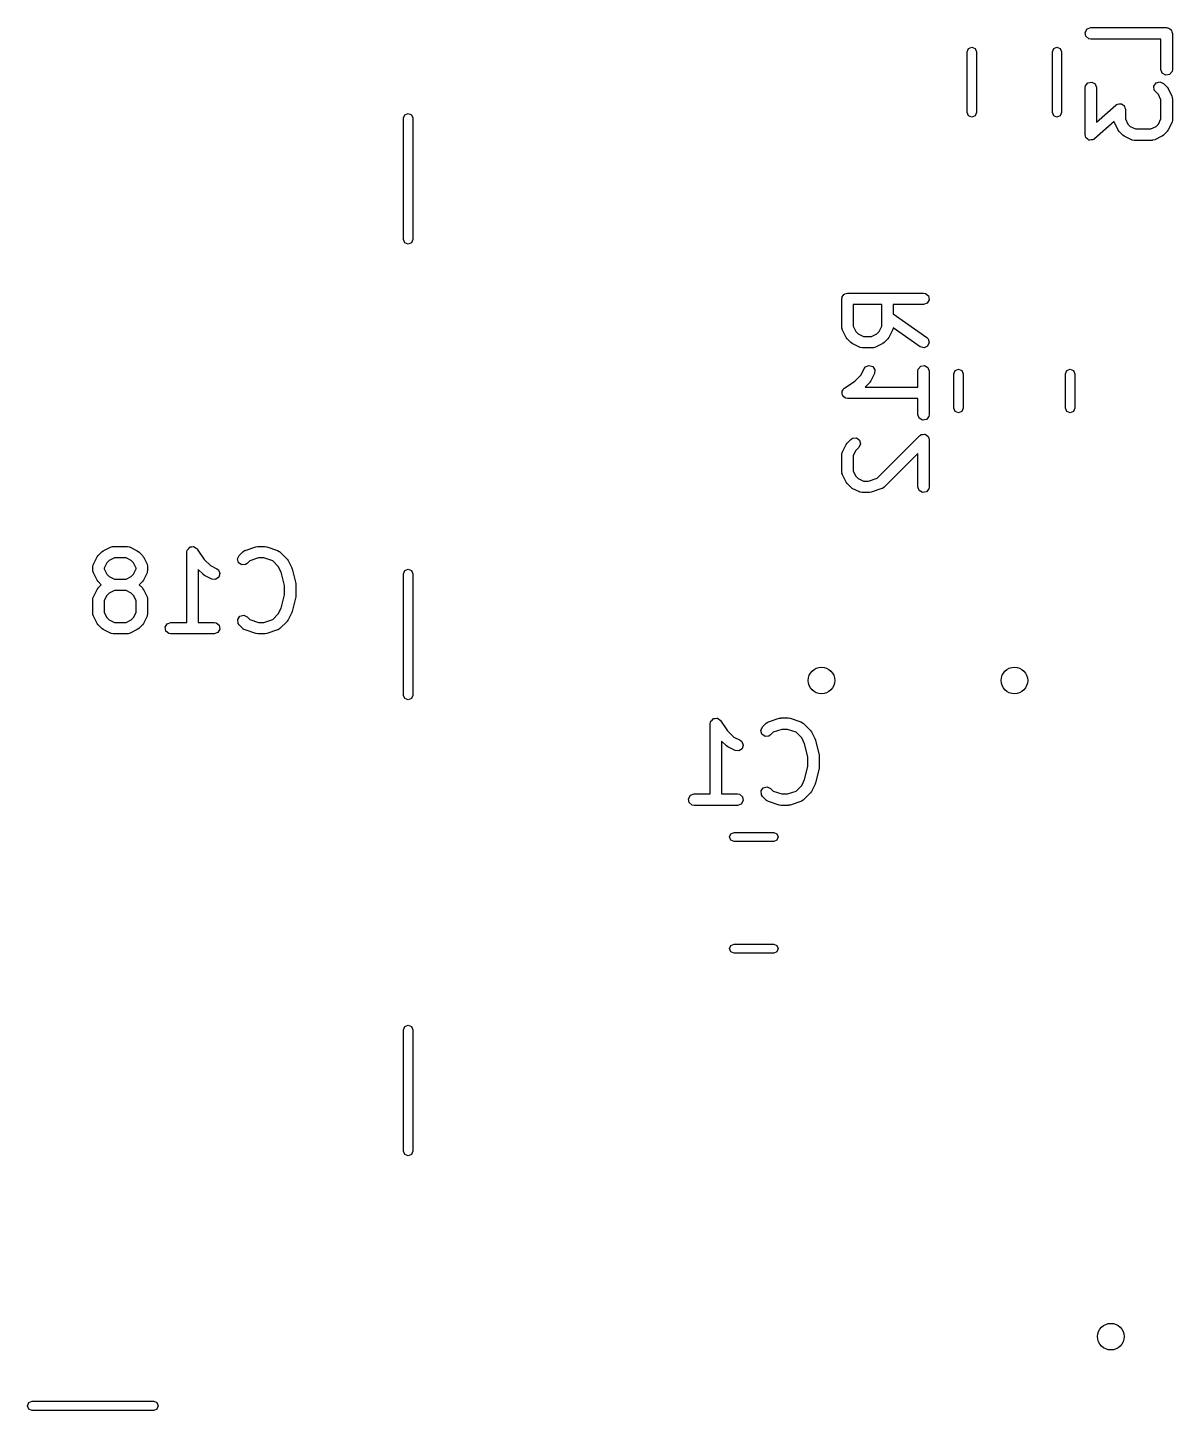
# Model space of a CAD drawing. Extents: x 0.3 to 2.46, y 0.23 to 1.78.
# Drawn here: x 1.839 to 2.432, y 0.362 to 1.078 of the extents above; entities that cross this region are included whole.
import ezdxf

# ---------------------------------------------------------------- set-up
doc = ezdxf.new("R2010")
doc.units = 0
doc.header["$MEASUREMENT"] = 0
doc.layers.add('BLACK', color=7, linetype='CONTINUOUS')

msp = doc.modelspace()

# ---------------------------------------------------------------- linework, layer by layer
at = {"layer": 'BLACK', "linetype": 'CONTINUOUS'}
for p, q in [((2.38665, 1.07582), (2.38766, 1.07757)), ((2.387, 1.07383), (2.38665, 1.07582)), ((2.38766, 1.07757), (2.38956, 1.07826)), ((2.38956, 1.07826), (2.42893, 1.07826)), ((2.42893, 1.07826), (2.42931, 1.07819)), ((2.42931, 1.07819), (2.42944, 1.07822)), ((2.42944, 1.07822), (2.42956, 1.07815)), ((2.42956, 1.07815), (2.42994, 1.07808)), ((2.42994, 1.07808), (2.43053, 1.07759)), ((2.43053, 1.07759), (2.43119, 1.07721)), ((2.43119, 1.07721), (2.43128, 1.07696)), ((2.43128, 1.07696), (2.43149, 1.07679)), ((2.43149, 1.07679), (2.43162, 1.07603)), ((2.43162, 1.07603), (2.43188, 1.07531)), ((2.43188, 1.07531), (2.43188, 1.05656)), ((2.32628, 1.0674), (2.32795, 1.0681)), ((2.32795, 1.0681), (2.32962, 1.0674)), ((2.37038, 1.0674), (2.37205, 1.0681)), ((2.37205, 1.0681), (2.37372, 1.0674)), ((2.38855, 1.07253), (2.387, 1.07383)), ((2.38956, 1.07236), (2.38855, 1.07253)), ((2.42598, 1.07236), (2.38956, 1.07236)), ((2.42598, 1.05656), (2.42598, 1.07236)), ((2.32559, 1.06573), (2.32628, 1.0674)), ((2.32559, 1.03427), (2.32559, 1.06573)), ((2.32962, 1.0674), (2.33032, 1.06573)), ((2.33032, 1.06573), (2.33032, 1.03427)), ((2.36969, 1.06573), (2.37038, 1.0674)), ((2.36969, 1.03427), (2.36969, 1.06573)), ((2.37372, 1.0674), (2.37441, 1.06573)), ((2.37441, 1.06573), (2.37441, 1.03427)), ((2.42667, 1.05466), (2.42598, 1.05656)), ((2.42842, 1.05365), (2.42667, 1.05466)), ((2.43041, 1.054), (2.42842, 1.05365)), ((2.4317, 1.05555), (2.43041, 1.054)), ((2.43188, 1.05656), (2.4317, 1.05555)), ((2.38661, 1.04719), (2.38679, 1.0482)), ((2.38661, 1.02282), (2.38661, 1.04719)), ((2.38679, 1.0482), (2.38808, 1.04974)), ((2.38808, 1.04974), (2.39007, 1.0501)), ((2.39007, 1.0501), (2.39182, 1.04909)), ((2.39182, 1.04909), (2.39251, 1.04719)), ((2.39251, 1.04719), (2.39251, 1.02932)), ((2.42233, 1.04795), (2.42349, 1.04961)), ((2.4225, 1.04594), (2.42233, 1.04795)), ((2.42349, 1.04961), (2.42544, 1.05013)), ((2.42544, 1.05013), (2.42727, 1.04928)), ((2.42727, 1.04928), (2.42914, 1.0474)), ((2.42914, 1.0474), (2.42965, 1.04668)), ((2.42965, 1.04668), (2.4297, 1.04663)), ((2.4297, 1.04663), (2.43157, 1.04288)), ((2.42309, 1.0451), (2.4225, 1.04594)), ((2.42463, 1.04356), (2.42309, 1.0451)), ((2.42598, 1.04087), (2.42463, 1.04356)), ((2.42598, 1.03101), (2.42598, 1.04087)), ((2.43157, 1.04288), (2.43186, 1.0419)), ((2.43186, 1.0419), (2.43182, 1.04173)), ((2.43182, 1.04173), (2.43188, 1.04156)), ((2.43188, 1.04156), (2.43188, 1.03031)), ((2.03346, 1.0315), (2.03416, 1.03317)), ((2.03416, 1.03317), (2.03583, 1.03386)), ((2.03583, 1.03386), (2.0375, 1.03317)), ((2.0375, 1.03317), (2.03819, 1.0315)), ((2.32628, 1.0326), (2.32559, 1.03427)), ((2.32795, 1.0319), (2.32628, 1.0326)), ((2.32962, 1.0326), (2.32795, 1.0319)), ((2.33032, 1.03427), (2.32962, 1.0326)), ((2.37038, 1.0326), (2.36969, 1.03427)), ((2.37205, 1.0319), (2.37038, 1.0326)), ((2.37372, 1.0326), (2.37205, 1.0319)), ((2.37441, 1.03427), (2.37372, 1.0326)), ((2.39251, 1.02932), (2.40261, 1.03816)), ((2.40261, 1.03816), (2.40299, 1.03839)), ((2.40299, 1.03839), (2.40308, 1.0385)), ((2.40308, 1.0385), (2.4032, 1.03852)), ((2.4032, 1.03852), (2.40349, 1.03869)), ((2.40349, 1.03869), (2.40429, 1.03871)), ((2.40429, 1.03871), (2.40507, 1.03885)), ((2.40507, 1.03885), (2.40527, 1.03873)), ((2.40527, 1.03873), (2.40551, 1.03873)), ((2.40551, 1.03873), (2.40613, 1.03824)), ((2.40613, 1.03824), (2.40682, 1.03784)), ((2.40682, 1.03784), (2.4069, 1.03762)), ((2.4069, 1.03762), (2.40708, 1.03747)), ((2.40708, 1.03747), (2.40724, 1.03669)), ((2.40724, 1.03669), (2.40751, 1.03594)), ((2.40751, 1.03594), (2.40751, 1.03101)), ((2.03346, 0.968504), (2.03346, 1.0315)), ((2.03819, 1.0315), (2.03819, 0.968504)), ((2.40175, 1.02956), (2.3915, 1.02059)), ((2.40192, 1.02899), (2.40175, 1.02956)), ((2.40379, 1.02524), (2.40192, 1.02899)), ((2.40384, 1.0252), (2.40379, 1.02524)), ((2.40434, 1.02448), (2.40384, 1.0252)), ((2.40751, 1.03101), (2.40886, 1.02831)), ((2.40886, 1.02831), (2.41006, 1.02712)), ((2.41006, 1.02712), (2.41275, 1.02577)), ((2.41275, 1.02577), (2.42073, 1.02577)), ((2.42073, 1.02577), (2.42343, 1.02712)), ((2.42343, 1.02712), (2.42463, 1.02831)), ((2.42463, 1.02831), (2.42598, 1.03101)), ((2.42917, 1.02454), (2.42914, 1.02448)), ((2.4297, 1.02524), (2.42917, 1.02454)), ((2.43157, 1.02899), (2.4297, 1.02524)), ((2.43159, 1.02917), (2.43157, 1.02899)), ((2.4317, 1.02931), (2.43159, 1.02917)), ((2.43188, 1.03031), (2.4317, 1.02931)), ((2.38688, 1.02207), (2.38661, 1.02282)), ((2.38703, 1.02129), (2.38688, 1.02207)), ((2.38722, 1.02114), (2.38703, 1.02129)), ((2.3873, 1.02092), (2.38722, 1.02114)), ((2.38799, 1.02052), (2.3873, 1.02092)), ((2.38861, 1.02002), (2.38799, 1.02052)), ((2.38884, 1.02003), (2.38861, 1.02002)), ((2.38905, 1.01991), (2.38884, 1.02003)), ((2.38983, 1.02005), (2.38905, 1.01991)), ((2.39063, 1.02006), (2.38983, 1.02005)), ((2.39092, 1.02024), (2.39063, 1.02006)), ((2.39104, 1.02026), (2.39092, 1.02024)), ((2.39112, 1.02036), (2.39104, 1.02026)), ((2.3915, 1.02059), (2.39112, 1.02036)), ((2.40622, 1.0226), (2.40434, 1.02448)), ((2.40628, 1.02258), (2.40622, 1.0226)), ((2.40699, 1.02205), (2.40628, 1.02258)), ((2.41074, 1.02017), (2.40699, 1.02205)), ((2.41091, 1.02015), (2.41074, 1.02017)), ((2.41105, 1.02004), (2.41091, 1.02015)), ((2.41206, 1.01986), (2.41105, 1.02004)), ((2.42143, 1.01986), (2.41206, 1.01986)), ((2.4216, 1.01992), (2.42143, 1.01986)), ((2.42177, 1.01988), (2.4216, 1.01992)), ((2.42275, 1.02017), (2.42177, 1.01988)), ((2.4265, 1.02205), (2.42275, 1.02017)), ((2.42655, 1.0221), (2.4265, 1.02205)), ((2.42727, 1.0226), (2.42655, 1.0221)), ((2.42914, 1.02448), (2.42727, 1.0226)), ((2.03416, 0.966834), (2.03346, 0.968504)), ((2.03819, 0.968504), (2.0375, 0.966834)), ((2.03583, 0.966142), (2.03416, 0.966834)), ((2.0375, 0.966834), (2.03583, 0.966142)), ((2.26073, 0.938433), (2.2608, 0.938816)), ((2.2608, 0.938816), (2.26129, 0.939404)), ((2.26129, 0.939404), (2.26168, 0.940068)), ((2.26168, 0.940068), (2.26193, 0.94016)), ((2.26193, 0.94016), (2.2621, 0.940364)), ((2.2621, 0.940364), (2.26285, 0.940497)), ((2.26285, 0.940497), (2.26358, 0.940759)), ((2.26358, 0.940759), (2.30295, 0.940759)), ((2.30295, 0.940759), (2.30396, 0.940581)), ((2.30396, 0.940581), (2.3055, 0.939283)), ((2.3055, 0.939283), (2.30585, 0.937294)), ((2.26062, 0.937807), (2.26069, 0.93819)), ((2.26062, 0.922808), (2.26062, 0.937807)), ((2.26067, 0.938319), (2.26073, 0.938433)), ((2.26069, 0.93819), (2.26067, 0.938319)), ((2.28125, 0.934854), (2.26653, 0.934854)), ((2.26653, 0.934854), (2.26653, 0.923505)), ((2.28125, 0.923505), (2.28125, 0.934854)), ((2.30295, 0.934854), (2.28715, 0.934854)), ((2.28715, 0.934854), (2.28715, 0.92997)), ((2.30484, 0.935545), (2.30295, 0.934854)), ((2.30585, 0.937294), (2.30484, 0.935545)), ((2.28715, 0.92997), (2.30464, 0.917728)), ((2.26068, 0.922643), (2.26062, 0.922808)), ((2.26064, 0.922471), (2.26068, 0.922643)), ((2.26093, 0.921488), (2.26064, 0.922471)), ((2.26281, 0.917738), (2.26093, 0.921488)), ((2.26286, 0.917694), (2.26281, 0.917738)), ((2.26336, 0.916971), (2.26286, 0.917694)), ((2.26653, 0.923505), (2.26788, 0.920808)), ((2.26788, 0.920808), (2.26907, 0.919611)), ((2.26907, 0.919611), (2.27177, 0.918262)), ((2.27177, 0.918262), (2.276, 0.918262)), ((2.276, 0.918262), (2.2787, 0.919611)), ((2.2787, 0.919611), (2.2799, 0.920808)), ((2.2799, 0.920808), (2.28125, 0.923505)), ((2.28496, 0.917738), (2.28444, 0.917029)), ((2.28684, 0.921488), (2.28496, 0.917738)), ((2.28686, 0.921663), (2.28684, 0.921488)), ((2.28697, 0.921799), (2.28686, 0.921663)), ((2.28714, 0.922767), (2.28697, 0.921799)), ((2.30125, 0.91289), (2.28714, 0.922767)), ((2.30464, 0.917728), (2.30536, 0.917003)), ((2.26524, 0.915096), (2.26336, 0.916971)), ((2.2653, 0.915069), (2.26524, 0.915096)), ((2.266, 0.914543), (2.2653, 0.915069)), ((2.26975, 0.912668), (2.266, 0.914543)), ((2.26993, 0.912648), (2.26975, 0.912668)), ((2.27006, 0.912535), (2.26993, 0.912648)), ((2.27107, 0.912357), (2.27006, 0.912535)), ((2.2767, 0.912357), (2.27107, 0.912357)), ((2.27686, 0.912417), (2.2767, 0.912357)), ((2.27704, 0.912376), (2.27686, 0.912417)), ((2.27802, 0.912668), (2.27704, 0.912376)), ((2.28177, 0.914543), (2.27802, 0.912668)), ((2.28181, 0.91459), (2.28177, 0.914543)), ((2.28254, 0.915096), (2.28181, 0.91459)), ((2.28441, 0.916971), (2.28254, 0.915096)), ((2.28444, 0.917029), (2.28441, 0.916971)), ((2.3032, 0.912368), (2.30125, 0.91289)), ((2.30503, 0.913222), (2.3032, 0.912368)), ((2.30589, 0.915052), (2.30503, 0.913222)), ((2.30536, 0.917003), (2.30589, 0.915052)), ((2.27279, 0.902455), (2.27465, 0.903259)), ((2.27465, 0.903259), (2.27658, 0.902683)), ((2.30017, 0.901321), (2.30147, 0.902868)), ((2.30147, 0.902868), (2.30346, 0.903219)), ((2.30346, 0.903219), (2.30521, 0.902209)), ((2.26732, 0.895107), (2.27052, 0.898311)), ((2.27052, 0.898311), (2.27218, 0.901632)), ((2.27218, 0.901632), (2.27279, 0.902455)), ((2.27747, 0.898991), (2.27559, 0.895241)), ((2.27658, 0.902683), (2.2777, 0.900997)), ((2.2777, 0.900997), (2.27747, 0.898991)), ((2.29999, 0.900311), (2.30017, 0.901321)), ((2.29999, 0.892015), (2.29999, 0.900311)), ((2.30521, 0.902209), (2.3059, 0.900311)), ((2.3059, 0.900311), (2.3059, 0.877814)), ((2.3187, 0.89894), (2.31939, 0.90061)), ((2.3187, 0.88106), (2.3187, 0.89894)), ((2.31939, 0.90061), (2.32106, 0.901302)), ((2.32106, 0.901302), (2.32273, 0.90061)), ((2.32273, 0.90061), (2.32343, 0.89894)), ((2.32343, 0.89894), (2.32343, 0.88106)), ((2.37657, 0.89894), (2.37727, 0.90061)), ((2.37657, 0.88106), (2.37657, 0.89894)), ((2.37727, 0.90061), (2.37894, 0.901302)), ((2.37894, 0.901302), (2.38061, 0.90061)), ((2.38061, 0.90061), (2.3813, 0.89894)), ((2.3813, 0.89894), (2.3813, 0.88106)), ((2.26067, 0.889575), (2.26075, 0.889722)), ((2.26082, 0.888731), (2.26067, 0.889575)), ((2.26074, 0.889892), (2.26125, 0.890582)), ((2.26075, 0.889722), (2.26074, 0.889892)), ((2.26087, 0.887876), (2.26082, 0.888731)), ((2.26125, 0.890582), (2.26168, 0.891325)), ((2.26168, 0.891325), (2.26184, 0.891383)), ((2.26184, 0.891383), (2.26194, 0.891519)), ((2.26194, 0.891519), (2.26732, 0.895107)), ((2.27504, 0.894474), (2.27258, 0.892015)), ((2.27258, 0.892015), (2.29999, 0.892015)), ((2.27506, 0.894532), (2.27504, 0.894474)), ((2.27559, 0.895241), (2.27506, 0.894532)), ((2.26099, 0.887754), (2.26087, 0.887876)), ((2.26102, 0.887586), (2.26099, 0.887754)), ((2.26167, 0.887035), (2.26102, 0.887586)), ((2.26227, 0.886416), (2.26167, 0.887035)), ((2.26244, 0.886397), (2.26227, 0.886416)), ((2.26257, 0.886288), (2.26244, 0.886397)), ((2.26358, 0.88611), (2.26257, 0.886288)), ((2.29999, 0.88611), (2.26358, 0.88611)), ((2.29999, 0.877814), (2.29999, 0.88611)), ((2.30068, 0.875916), (2.29999, 0.877814)), ((2.30243, 0.874906), (2.30068, 0.875916)), ((2.30442, 0.875257), (2.30243, 0.874906)), ((2.30572, 0.876804), (2.30442, 0.875257)), ((2.3059, 0.877814), (2.30572, 0.876804)), ((2.31939, 0.87939), (2.3187, 0.88106)), ((2.32106, 0.878698), (2.31939, 0.87939)), ((2.32273, 0.87939), (2.32106, 0.878698)), ((2.32343, 0.88106), (2.32273, 0.87939)), ((2.37727, 0.87939), (2.37657, 0.88106)), ((2.37894, 0.878698), (2.37727, 0.87939)), ((2.38061, 0.87939), (2.37894, 0.878698)), ((2.3813, 0.88106), (2.38061, 0.87939)), ((2.30086, 0.866779), (2.30139, 0.867148)), ((2.30139, 0.867148), (2.30147, 0.867248)), ((2.30147, 0.867248), (2.30155, 0.867262)), ((2.30155, 0.867262), (2.3017, 0.867367)), ((2.3017, 0.867367), (2.30258, 0.867444)), ((2.30258, 0.867444), (2.30346, 0.867599)), ((2.30346, 0.867599), (2.30358, 0.867531)), ((2.30358, 0.867531), (2.30371, 0.867543)), ((2.30371, 0.867543), (2.30444, 0.867033)), ((2.30444, 0.867033), (2.30521, 0.866589)), ((2.26093, 0.858512), (2.26281, 0.862262)), ((2.26281, 0.862262), (2.26334, 0.862971)), ((2.26334, 0.862971), (2.26336, 0.863029)), ((2.26336, 0.863029), (2.26524, 0.864904)), ((2.26524, 0.864904), (2.26608, 0.865492)), ((2.26608, 0.865492), (2.26809, 0.865668)), ((2.26941, 0.860728), (2.26788, 0.859192)), ((2.26809, 0.865668), (2.26974, 0.86451)), ((2.27027, 0.862559), (2.26941, 0.860728)), ((2.26974, 0.86451), (2.27027, 0.862559)), ((2.27885, 0.844774), (2.30086, 0.866779)), ((2.30521, 0.866589), (2.30525, 0.866462)), ((2.30525, 0.866462), (2.30536, 0.866384)), ((2.30536, 0.866384), (2.30559, 0.865526)), ((2.30559, 0.865526), (2.3059, 0.864691)), ((2.3059, 0.864691), (2.3059, 0.840319)), ((2.26062, 0.857192), (2.2608, 0.858202)), ((2.26062, 0.847818), (2.26062, 0.857192)), ((2.2608, 0.858202), (2.26091, 0.858337)), ((2.26091, 0.858337), (2.26093, 0.858512)), ((2.26788, 0.859192), (2.26653, 0.856495)), ((2.26653, 0.856495), (2.26653, 0.848515)), ((2.29999, 0.857562), (2.28254, 0.840106)), ((2.29999, 0.840319), (2.29999, 0.857562)), ((2.26068, 0.847652), (2.26062, 0.847818)), ((2.26064, 0.84748), (2.26068, 0.847652)), ((2.26093, 0.846497), (2.26064, 0.84748)), ((2.26281, 0.842748), (2.26093, 0.846497)), ((2.26653, 0.848515), (2.26788, 0.845817)), ((2.26788, 0.845817), (2.26907, 0.84462)), ((2.26286, 0.842703), (2.26281, 0.842748)), ((2.26336, 0.84198), (2.26286, 0.842703)), ((2.26524, 0.840106), (2.26336, 0.84198)), ((2.2653, 0.840078), (2.26524, 0.840106)), ((2.266, 0.839552), (2.2653, 0.840078)), ((2.26975, 0.837678), (2.266, 0.839552)), ((2.26907, 0.84462), (2.27177, 0.843271)), ((2.27177, 0.843271), (2.27434, 0.843271)), ((2.27434, 0.843271), (2.27885, 0.844774)), ((2.28138, 0.839392), (2.27576, 0.837518)), ((2.28152, 0.839502), (2.28138, 0.839392)), ((2.2817, 0.839517), (2.28152, 0.839502)), ((2.28254, 0.840106), (2.2817, 0.839517)), ((2.30068, 0.838421), (2.29999, 0.840319)), ((2.30243, 0.837411), (2.30068, 0.838421)), ((2.30572, 0.839309), (2.30442, 0.837762)), ((2.3059, 0.840319), (2.30572, 0.839309)), ((2.26993, 0.837658), (2.26975, 0.837678)), ((2.27006, 0.837544), (2.26993, 0.837658)), ((2.27107, 0.837366), (2.27006, 0.837544)), ((2.27482, 0.837366), (2.27107, 0.837366)), ((2.27488, 0.837388), (2.27482, 0.837366)), ((2.27576, 0.837518), (2.27488, 0.837388)), ((2.30442, 0.837762), (2.30243, 0.837411)), ((1.87268, 0.800285), (1.87455, 0.804035)), ((1.87455, 0.804035), (1.87508, 0.804744)), ((1.87508, 0.804744), (1.87511, 0.804802)), ((1.87511, 0.804802), (1.87698, 0.806677)), ((1.87698, 0.806677), (1.8777, 0.807183)), ((1.8777, 0.807183), (1.87775, 0.80723)), ((1.87775, 0.80723), (1.8815, 0.809105)), ((1.88351, 0.803511), (1.88082, 0.802162)), ((1.8815, 0.809105), (1.88248, 0.809397)), ((1.88248, 0.809397), (1.88265, 0.809356)), ((1.88265, 0.809356), (1.88282, 0.809417)), ((1.88282, 0.809417), (1.89032, 0.809417)), ((1.88962, 0.803511), (1.88351, 0.803511)), ((1.89232, 0.802162), (1.88962, 0.803511)), ((1.89032, 0.809417), (1.89133, 0.809239)), ((1.89133, 0.809239), (1.89146, 0.809125)), ((1.89146, 0.809125), (1.89164, 0.809105)), ((1.89164, 0.809105), (1.89539, 0.80723)), ((1.89539, 0.80723), (1.8961, 0.806704)), ((1.8961, 0.806704), (1.89615, 0.806677)), ((1.89615, 0.806677), (1.89803, 0.804802)), ((1.89803, 0.804802), (1.89854, 0.804079)), ((1.89854, 0.804079), (1.89858, 0.804035)), ((1.89858, 0.804035), (1.90046, 0.800285)), ((1.92111, 0.806464), (1.92129, 0.807474)), ((1.92111, 0.770046), (1.92111, 0.806464)), ((1.92129, 0.807474), (1.9214, 0.807604)), ((1.9214, 0.807604), (1.92142, 0.807773)), ((1.92142, 0.807773), (1.92204, 0.808364)), ((1.92204, 0.808364), (1.92259, 0.809021)), ((1.92259, 0.809021), (1.92275, 0.80905)), ((1.92275, 0.80905), (1.92288, 0.809168)), ((1.92288, 0.809168), (1.92373, 0.809223)), ((1.92373, 0.809223), (1.92458, 0.809372)), ((1.92458, 0.809372), (1.92472, 0.809287)), ((1.92472, 0.809287), (1.92489, 0.809298)), ((1.92489, 0.809298), (1.92558, 0.80879)), ((1.92558, 0.80879), (1.92632, 0.808362)), ((1.92632, 0.808362), (1.92638, 0.808202)), ((1.92638, 0.808202), (1.92652, 0.808102)), ((1.92652, 0.808102), (1.93011, 0.802721)), ((1.93011, 0.802721), (1.93331, 0.799517)), ((1.94737, 0.802972), (1.94822, 0.804802)), ((1.94789, 0.801021), (1.94737, 0.802972)), ((1.94822, 0.804802), (1.9501, 0.806677)), ((1.9501, 0.806677), (1.95094, 0.807265)), ((1.95094, 0.807265), (1.95111, 0.807281)), ((1.95111, 0.807281), (1.95125, 0.80739)), ((1.95125, 0.80739), (1.95687, 0.809265)), ((1.95829, 0.803511), (1.95378, 0.802008)), ((1.95687, 0.809265), (1.95775, 0.809395)), ((1.95775, 0.809395), (1.95781, 0.809417)), ((1.95781, 0.809417), (1.96156, 0.809417)), ((1.96108, 0.803511), (1.95829, 0.803511)), ((1.96559, 0.802008), (1.96108, 0.803511)), ((1.96156, 0.809417), (1.96243, 0.809263)), ((1.96243, 0.809263), (1.96249, 0.809265)), ((1.96249, 0.809265), (1.96812, 0.80739)), ((1.96812, 0.80739), (1.96902, 0.806902)), ((1.96902, 0.806902), (1.96911, 0.806752)), ((1.96911, 0.806752), (1.96927, 0.806677)), ((1.96927, 0.806677), (1.97302, 0.802927)), ((1.97302, 0.802927), (1.97353, 0.802204)), ((1.87237, 0.798965), (1.87254, 0.799975)), ((1.87237, 0.79709), (1.87237, 0.798965)), ((1.87243, 0.796924), (1.87237, 0.79709)), ((1.87239, 0.796752), (1.87243, 0.796924)), ((1.87268, 0.795769), (1.87239, 0.796752)), ((1.87254, 0.799975), (1.87266, 0.80011)), ((1.87266, 0.80011), (1.87268, 0.800285)), ((1.87455, 0.79202), (1.87268, 0.795769)), ((1.87962, 0.800965), (1.87827, 0.798268)), ((1.87827, 0.798268), (1.87827, 0.797787)), ((1.87827, 0.797787), (1.87962, 0.79509)), ((1.88082, 0.802162), (1.87962, 0.800965)), ((1.89351, 0.800965), (1.89232, 0.802162)), ((1.89486, 0.798268), (1.89351, 0.800965)), ((1.89351, 0.79509), (1.89486, 0.797787)), ((1.89486, 0.797787), (1.89486, 0.798268)), ((1.90046, 0.795769), (1.89858, 0.79202)), ((1.90046, 0.800285), (1.90075, 0.799302)), ((1.90048, 0.795945), (1.90046, 0.795769)), ((1.90059, 0.79608), (1.90048, 0.795945)), ((1.90077, 0.79709), (1.90059, 0.79608)), ((1.90075, 0.799302), (1.90071, 0.799131)), ((1.90071, 0.799131), (1.90077, 0.798965)), ((1.90077, 0.798965), (1.90077, 0.79709)), ((1.92947, 0.795002), (1.92702, 0.79746)), ((1.92702, 0.79746), (1.92702, 0.770046)), ((1.93331, 0.799517), (1.93663, 0.797856)), ((1.93663, 0.797856), (1.93746, 0.797245)), ((1.93746, 0.797245), (1.93826, 0.795392)), ((1.93826, 0.795392), (1.93768, 0.793456)), ((1.94955, 0.799862), (1.94789, 0.801021)), ((1.95156, 0.800038), (1.94955, 0.799862)), ((1.9524, 0.800626), (1.95156, 0.800038)), ((1.95378, 0.802008), (1.9524, 0.800626)), ((1.9685, 0.79909), (1.96559, 0.802008)), ((1.97002, 0.796059), (1.9685, 0.79909)), ((1.97173, 0.789227), (1.97002, 0.796059)), ((1.97353, 0.802204), (1.97357, 0.80216)), ((1.97357, 0.80216), (1.97545, 0.798411)), ((1.97545, 0.798411), (1.97559, 0.797922)), ((1.97559, 0.797922), (1.97567, 0.797806)), ((1.97567, 0.797806), (1.97755, 0.790307)), ((2.03346, 0.795276), (2.03416, 0.796946)), ((2.03346, 0.732283), (2.03346, 0.795276)), ((2.03416, 0.796946), (2.03583, 0.797638)), ((2.03583, 0.797638), (2.0375, 0.796946)), ((2.0375, 0.796946), (2.03819, 0.795276)), ((2.03819, 0.795276), (2.03819, 0.732283)), ((1.8746, 0.791976), (1.87455, 0.79202)), ((1.87511, 0.791253), (1.8746, 0.791976)), ((1.87677, 0.789591), (1.87511, 0.791253)), ((1.87511, 0.787929), (1.87677, 0.789591)), ((1.87962, 0.79509), (1.88082, 0.793892)), ((1.88082, 0.793892), (1.88351, 0.792544)), ((1.88351, 0.792544), (1.88962, 0.792544)), ((1.88962, 0.792544), (1.89232, 0.793892)), ((1.89232, 0.793892), (1.89351, 0.79509)), ((1.89803, 0.791253), (1.89637, 0.789591)), ((1.89637, 0.789591), (1.89803, 0.787929)), ((1.89806, 0.791311), (1.89803, 0.791253)), ((1.89858, 0.79202), (1.89806, 0.791311)), ((1.92953, 0.794975), (1.92947, 0.795002)), ((1.93024, 0.794449), (1.92953, 0.794975)), ((1.93399, 0.792574), (1.93024, 0.794449)), ((1.936, 0.792343), (1.93399, 0.792574)), ((1.93768, 0.793456), (1.936, 0.792343)), ((1.97173, 0.78433), (1.97173, 0.789227)), ((1.97755, 0.790307), (1.97759, 0.789719)), ((1.97759, 0.789719), (1.97763, 0.789591)), ((1.97763, 0.789591), (1.97763, 0.783967)), ((1.87237, 0.782092), (1.87254, 0.783102)), ((1.87237, 0.774593), (1.87237, 0.782092)), ((1.87254, 0.783102), (1.87266, 0.783237)), ((1.87266, 0.783237), (1.87268, 0.783412)), ((1.87268, 0.783412), (1.87455, 0.787162)), ((1.87455, 0.787162), (1.87508, 0.787871)), ((1.87508, 0.787871), (1.87511, 0.787929)), ((1.87962, 0.784092), (1.87827, 0.781395)), ((1.87827, 0.781395), (1.87827, 0.77529)), ((1.88082, 0.785289), (1.87962, 0.784092)), ((1.88351, 0.786638), (1.88082, 0.785289)), ((1.88962, 0.786638), (1.88351, 0.786638)), ((1.89232, 0.785289), (1.88962, 0.786638)), ((1.89351, 0.784092), (1.89232, 0.785289)), ((1.89486, 0.781395), (1.89351, 0.784092)), ((1.89486, 0.77529), (1.89486, 0.781395)), ((1.89803, 0.787929), (1.89854, 0.787206)), ((1.89854, 0.787206), (1.89858, 0.787162)), ((1.89858, 0.787162), (1.90046, 0.783412)), ((1.90046, 0.783412), (1.90075, 0.782429)), ((1.90075, 0.782429), (1.90071, 0.782258)), ((1.90071, 0.782258), (1.90077, 0.782092)), ((1.90077, 0.782092), (1.90077, 0.774593)), ((1.97002, 0.777498), (1.97173, 0.78433)), ((1.97755, 0.783251), (1.97567, 0.775751)), ((1.97763, 0.783967), (1.97753, 0.783386)), ((1.97753, 0.783386), (1.97755, 0.783251)), ((1.87243, 0.774427), (1.87237, 0.774593)), ((1.87239, 0.774255), (1.87243, 0.774427)), ((1.87268, 0.773272), (1.87239, 0.774255)), ((1.87827, 0.77529), (1.87962, 0.772592)), ((1.89351, 0.772592), (1.89486, 0.77529)), ((1.90077, 0.774593), (1.90059, 0.773583)), ((1.94862, 0.773262), (1.95057, 0.773785)), ((1.95057, 0.773785), (1.9524, 0.772931)), ((1.96559, 0.771549), (1.9685, 0.774467)), ((1.9685, 0.774467), (1.97002, 0.777498)), ((1.97545, 0.775147), (1.97357, 0.771398)), ((1.97546, 0.775286), (1.97545, 0.775147)), ((1.97567, 0.775751), (1.97546, 0.775286)), ((1.87455, 0.769523), (1.87268, 0.773272)), ((1.8746, 0.769479), (1.87455, 0.769523)), ((1.87511, 0.768755), (1.8746, 0.769479)), ((1.87698, 0.766881), (1.87511, 0.768755)), ((1.87704, 0.766853), (1.87698, 0.766881)), ((1.87775, 0.766327), (1.87704, 0.766853)), ((1.87962, 0.772592), (1.88082, 0.771395)), ((1.88082, 0.771395), (1.88351, 0.770046)), ((1.88351, 0.770046), (1.88962, 0.770046)), ((1.88962, 0.770046), (1.89232, 0.771395)), ((1.89232, 0.771395), (1.89351, 0.772592)), ((1.89615, 0.766881), (1.89543, 0.766374)), ((1.89803, 0.768755), (1.89615, 0.766881)), ((1.89806, 0.768814), (1.89803, 0.768755)), ((1.89858, 0.769523), (1.89806, 0.768814)), ((1.90046, 0.773272), (1.89858, 0.769523)), ((1.90048, 0.773448), (1.90046, 0.773272)), ((1.90059, 0.773583), (1.90048, 0.773448)), ((1.90991, 0.767606), (1.91092, 0.769356)), ((1.91026, 0.765617), (1.90991, 0.767606)), ((1.91092, 0.769356), (1.91281, 0.770046)), ((1.91281, 0.770046), (1.92111, 0.770046)), ((1.92702, 0.770046), (1.93531, 0.770046)), ((1.93531, 0.770046), (1.93632, 0.769868)), ((1.93632, 0.769868), (1.93787, 0.76857)), ((1.93787, 0.76857), (1.93822, 0.766581)), ((1.94746, 0.771608), (1.94862, 0.773262)), ((1.94763, 0.769595), (1.94746, 0.771608)), ((1.94822, 0.768755), (1.94763, 0.769595)), ((1.9501, 0.766881), (1.94822, 0.768755)), ((1.95026, 0.766806), (1.9501, 0.766881)), ((1.95035, 0.766656), (1.95026, 0.766806)), ((1.95125, 0.766167), (1.95035, 0.766656)), ((1.9524, 0.772931), (1.95378, 0.771549)), ((1.95378, 0.771549), (1.95829, 0.770046)), ((1.95829, 0.770046), (1.96108, 0.770046)), ((1.96108, 0.770046), (1.96559, 0.771549)), ((1.96927, 0.766881), (1.96843, 0.766292)), ((1.97302, 0.77063), (1.96927, 0.766881)), ((1.97305, 0.770689), (1.97302, 0.77063)), ((1.97357, 0.771398), (1.97305, 0.770689)), ((1.8815, 0.764453), (1.87775, 0.766327)), ((1.88167, 0.764433), (1.8815, 0.764453)), ((1.88181, 0.764319), (1.88167, 0.764433)), ((1.88282, 0.764141), (1.88181, 0.764319)), ((1.89032, 0.764141), (1.88282, 0.764141)), ((1.89048, 0.764201), (1.89032, 0.764141)), ((1.89065, 0.76416), (1.89048, 0.764201)), ((1.89164, 0.764453), (1.89065, 0.76416)), ((1.89539, 0.766327), (1.89164, 0.764453)), ((1.89543, 0.766374), (1.89539, 0.766327)), ((1.9118, 0.764319), (1.91026, 0.765617)), ((1.91281, 0.764141), (1.9118, 0.764319)), ((1.93531, 0.764141), (1.91281, 0.764141)), ((1.93721, 0.764832), (1.93531, 0.764141)), ((1.93822, 0.766581), (1.93721, 0.764832)), ((1.95687, 0.764293), (1.95125, 0.766167)), ((1.95694, 0.764294), (1.95687, 0.764293)), ((1.95781, 0.764141), (1.95694, 0.764294)), ((1.96156, 0.764141), (1.95781, 0.764141)), ((1.96162, 0.764163), (1.96156, 0.764141)), ((1.96249, 0.764293), (1.96162, 0.764163)), ((1.96812, 0.766167), (1.96249, 0.764293)), ((1.96825, 0.766277), (1.96812, 0.766167)), ((1.96843, 0.766292), (1.96825, 0.766277)), ((2.03416, 0.730613), (2.03346, 0.732283)), ((2.03819, 0.732283), (2.0375, 0.730613)), ((2.03583, 0.729921), (2.03416, 0.730613)), ((2.0375, 0.730613), (2.03583, 0.729921)), ((2.19236, 0.717606), (2.19254, 0.718615)), ((2.19236, 0.681188), (2.19236, 0.717606)), ((2.19254, 0.718615), (2.19265, 0.718746)), ((2.19265, 0.718746), (2.19267, 0.718914)), ((2.19267, 0.718914), (2.19329, 0.719506)), ((2.19329, 0.719506), (2.19384, 0.720163)), ((2.19384, 0.720163), (2.19401, 0.720192)), ((2.19401, 0.720192), (2.19413, 0.720309)), ((2.19413, 0.720309), (2.19498, 0.720365)), ((2.19498, 0.720365), (2.19583, 0.720513)), ((2.19583, 0.720513), (2.19597, 0.720429)), ((2.19597, 0.720429), (2.19614, 0.720439)), ((2.19614, 0.720439), (2.19683, 0.719932)), ((2.19683, 0.719932), (2.19758, 0.719504)), ((2.19758, 0.719504), (2.19763, 0.719344)), ((2.19763, 0.719344), (2.19777, 0.719243)), ((2.19777, 0.719243), (2.20136, 0.713862)), ((2.21947, 0.715944), (2.22135, 0.717819)), ((2.22135, 0.717819), (2.22219, 0.718407)), ((2.22219, 0.718407), (2.22236, 0.718422)), ((2.22236, 0.718422), (2.2225, 0.718532)), ((2.2225, 0.718532), (2.22813, 0.720407)), ((2.22813, 0.720407), (2.229, 0.720536)), ((2.229, 0.720536), (2.22906, 0.720558)), ((2.22906, 0.720558), (2.23281, 0.720558)), ((2.23281, 0.720558), (2.23368, 0.720405)), ((2.23368, 0.720405), (2.23374, 0.720407)), ((2.23374, 0.720407), (2.23937, 0.718532)), ((2.23937, 0.718532), (2.24027, 0.718044)), ((2.24027, 0.718044), (2.24036, 0.717893)), ((2.24036, 0.717893), (2.24052, 0.717819)), ((2.24052, 0.717819), (2.24427, 0.714069)), ((2.20136, 0.713862), (2.20456, 0.710658)), ((2.20456, 0.710658), (2.20788, 0.708998)), ((2.21862, 0.714113), (2.21947, 0.715944)), ((2.21914, 0.712162), (2.21862, 0.714113)), ((2.2208, 0.711004), (2.21914, 0.712162)), ((2.22281, 0.71118), (2.2208, 0.711004)), ((2.22365, 0.711768), (2.22281, 0.71118)), ((2.22503, 0.71315), (2.22365, 0.711768)), ((2.22954, 0.714653), (2.22503, 0.71315)), ((2.23233, 0.714653), (2.22954, 0.714653)), ((2.23684, 0.71315), (2.23233, 0.714653)), ((2.23976, 0.710232), (2.23684, 0.71315)), ((2.24127, 0.707201), (2.23976, 0.710232)), ((2.24427, 0.714069), (2.24478, 0.713346)), ((2.24478, 0.713346), (2.24483, 0.713302)), ((2.24483, 0.713302), (2.2467, 0.709552)), ((2.2467, 0.709552), (2.24685, 0.709064)), ((2.20073, 0.706144), (2.19827, 0.708602)), ((2.19827, 0.708602), (2.19827, 0.681188)), ((2.20078, 0.706117), (2.20073, 0.706144)), ((2.20149, 0.705591), (2.20078, 0.706117)), ((2.20524, 0.703716), (2.20149, 0.705591)), ((2.20725, 0.703485), (2.20524, 0.703716)), ((2.20894, 0.704598), (2.20725, 0.703485)), ((2.20788, 0.708998), (2.20871, 0.708387)), ((2.20871, 0.708387), (2.20951, 0.706534)), ((2.20951, 0.706534), (2.20894, 0.704598)), ((2.24298, 0.700369), (2.24127, 0.707201)), ((2.24685, 0.709064), (2.24692, 0.708948)), ((2.24692, 0.708948), (2.2488, 0.701449)), ((2.24127, 0.68864), (2.24298, 0.695472)), ((2.24298, 0.695472), (2.24298, 0.700369)), ((2.24889, 0.695108), (2.24878, 0.694528)), ((2.2488, 0.701449), (2.24884, 0.700861)), ((2.24884, 0.700861), (2.24889, 0.700733)), ((2.24889, 0.700733), (2.24889, 0.695108)), ((2.23976, 0.685609), (2.24127, 0.68864)), ((2.2488, 0.694392), (2.24692, 0.686893)), ((2.24878, 0.694528), (2.2488, 0.694392)), ((2.18217, 0.680497), (2.18407, 0.681188)), ((2.18407, 0.681188), (2.19236, 0.681188)), ((2.19827, 0.681188), (2.20656, 0.681188)), ((2.20656, 0.681188), (2.20757, 0.68101)), ((2.20757, 0.68101), (2.20912, 0.679712)), ((2.21871, 0.682749), (2.21987, 0.684404)), ((2.21889, 0.680737), (2.21871, 0.682749)), ((2.21947, 0.679897), (2.21889, 0.680737)), ((2.21987, 0.684404), (2.22182, 0.684927)), ((2.22182, 0.684927), (2.22365, 0.684073)), ((2.22365, 0.684073), (2.22503, 0.682691)), ((2.22503, 0.682691), (2.22954, 0.681188)), ((2.22954, 0.681188), (2.23233, 0.681188)), ((2.23233, 0.681188), (2.23684, 0.682691)), ((2.23684, 0.682691), (2.23976, 0.685609)), ((2.24427, 0.681772), (2.24052, 0.678022)), ((2.2443, 0.68183), (2.24427, 0.681772)), ((2.24483, 0.682539), (2.2443, 0.68183)), ((2.2467, 0.686289), (2.24483, 0.682539)), ((2.24672, 0.686428), (2.2467, 0.686289)), ((2.24692, 0.686893), (2.24672, 0.686428)), ((2.18116, 0.678748), (2.18217, 0.680497)), ((2.18151, 0.676759), (2.18116, 0.678748)), ((2.18306, 0.675461), (2.18151, 0.676759)), ((2.18407, 0.675283), (2.18306, 0.675461)), ((2.20656, 0.675283), (2.18407, 0.675283)), ((2.20846, 0.675974), (2.20656, 0.675283)), ((2.20947, 0.677723), (2.20846, 0.675974)), ((2.20912, 0.679712), (2.20947, 0.677723)), ((2.22135, 0.678022), (2.21947, 0.679897)), ((2.22151, 0.677948), (2.22135, 0.678022)), ((2.2216, 0.677797), (2.22151, 0.677948)), ((2.2225, 0.677309), (2.2216, 0.677797)), ((2.22813, 0.675434), (2.2225, 0.677309)), ((2.22819, 0.675436), (2.22813, 0.675434)), ((2.22906, 0.675283), (2.22819, 0.675436)), ((2.23281, 0.675283), (2.22906, 0.675283)), ((2.23287, 0.675305), (2.23281, 0.675283)), ((2.23374, 0.675434), (2.23287, 0.675305)), ((2.23937, 0.677309), (2.23374, 0.675434)), ((2.23951, 0.677419), (2.23937, 0.677309)), ((2.23968, 0.677434), (2.23951, 0.677419)), ((2.24052, 0.678022), (2.23968, 0.677434)), ((2.20235, 0.658937), (2.20304, 0.660607)), ((2.20304, 0.660607), (2.20471, 0.661299)), ((2.20471, 0.661299), (2.22529, 0.661299)), ((2.22529, 0.661299), (2.22696, 0.660607)), ((2.22696, 0.660607), (2.22765, 0.658937)), ((2.20304, 0.657267), (2.20235, 0.658937)), ((2.20471, 0.656575), (2.20304, 0.657267)), ((2.22529, 0.656575), (2.20471, 0.656575)), ((2.22696, 0.657267), (2.22529, 0.656575)), ((2.22765, 0.658937), (2.22696, 0.657267)), ((2.20235, 0.601063), (2.20304, 0.602733)), ((2.20304, 0.602733), (2.20471, 0.603425)), ((2.20471, 0.603425), (2.22529, 0.603425)), ((2.22529, 0.603425), (2.22696, 0.602733)), ((2.22696, 0.602733), (2.22765, 0.601063)), ((2.20304, 0.599393), (2.20235, 0.601063)), ((2.20471, 0.598701), (2.20304, 0.599393)), ((2.22529, 0.598701), (2.20471, 0.598701)), ((2.22696, 0.599393), (2.22529, 0.598701)), ((2.22765, 0.601063), (2.22696, 0.599393)), ((2.03346, 0.559055), (2.03416, 0.560725)), ((2.03346, 0.496063), (2.03346, 0.559055)), ((2.03416, 0.560725), (2.03583, 0.561417)), ((2.03583, 0.561417), (2.0375, 0.560725)), ((2.0375, 0.560725), (2.03819, 0.559055)), ((2.03819, 0.559055), (2.03819, 0.496063)), ((2.03416, 0.494393), (2.03346, 0.496063)), ((2.03583, 0.493701), (2.03416, 0.494393)), ((2.0375, 0.494393), (2.03583, 0.493701)), ((2.03819, 0.496063), (2.0375, 0.494393)), ((1.83858, 0.364173), (1.83927, 0.365844)), ((1.83927, 0.365844), (1.84094, 0.366535)), ((1.84094, 0.366535), (1.90394, 0.366535)), ((1.90394, 0.366535), (1.90561, 0.365844)), ((1.90561, 0.365844), (1.9063, 0.364173)), ((1.83927, 0.362503), (1.83858, 0.364173)), ((1.84094, 0.361811), (1.83927, 0.362503)), ((1.90394, 0.361811), (1.84094, 0.361811)), ((1.90561, 0.362503), (1.90394, 0.361811)), ((1.9063, 0.364173), (1.90561, 0.362503))]:
    msp.add_line(p, q, dxfattribs=at)
at = {"layer": 'BLACK'}
for centre in [(2.25, 0.74), (2.35, 0.74), (2.4, 0.4)]:
    msp.add_circle(centre, 0.00689, dxfattribs=at)

doc.saveas('drawing.dxf')
